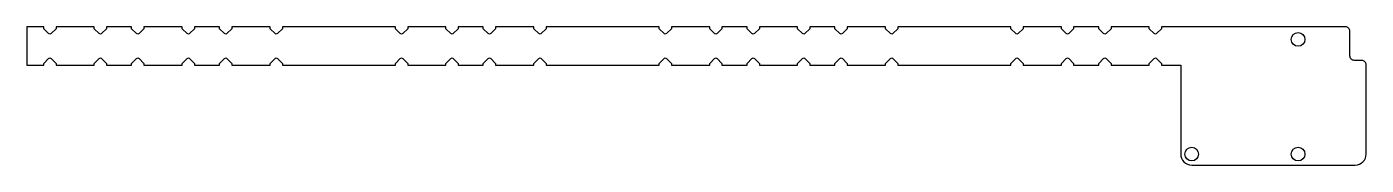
# Model space of a CAD drawing. Header units: millimetres. Extents: x -290 to 15, y -74 to -42.
import ezdxf

# ---------------------------------------------------------------- set-up
doc = ezdxf.new("R2010")
doc.units = ezdxf.units.MM
doc.layers.get('0').update_dxf_attribs({"linetype": 'CONTINUOUS'})

msp = doc.modelspace()

# ---------------------------------------------------------------- linework, layer by layer
msp.add_lwpolyline([(14.7, -50.75, 0.414214), (13.7, -49.75), (12, -49.75, -0.414214), (11, -48.75), (11, -43.15, 0.414214), (10, -42.15), (-31.85, -42.15), (-31.85, -42.56), (-32.97, -43.68, -0.414214), (-33.53, -43.68), (-34.65, -42.56), (-34.65, -42.15), (-43.35, -42.15), (-43.35, -42.56), (-44.47, -43.68, -0.414214), (-45.03, -43.68), (-46.15, -42.56), (-46.15, -42.15), (-51.85, -42.15), (-51.85, -42.56), (-52.97, -43.68, -0.414214), (-53.53, -43.68), (-54.65, -42.56), (-54.65, -42.15), (-63.35, -42.15), (-63.35, -42.56), (-64.47, -43.68, -0.414214), (-65.03, -43.68), (-66.15, -42.56), (-66.15, -42.15), (-91.85, -42.15), (-91.85, -42.56), (-92.97, -43.68, -0.414214), (-93.53, -43.68), (-94.65, -42.56), (-94.65, -42.15), (-103.35, -42.15), (-103.35, -42.56), (-104.47, -43.68, -0.414214), (-105.03, -43.68), (-106.15, -42.56), (-106.15, -42.15), (-111.85, -42.15), (-111.85, -42.56), (-112.97, -43.68, -0.414214), (-113.53, -43.68), (-114.65, -42.56), (-114.65, -42.15), (-123.35, -42.15), (-123.35, -42.56), (-124.47, -43.68, -0.414214), (-125.03, -43.68), (-126.15, -42.56), (-126.15, -42.15), (-131.85, -42.15), (-131.85, -42.56), (-132.97, -43.68, -0.414214), (-133.53, -43.68), (-134.65, -42.56), (-134.65, -42.15), (-143.35, -42.15), (-143.35, -42.56), (-144.47, -43.68, -0.414214), (-145.03, -43.68), (-146.15, -42.56), (-146.15, -42.15), (-171.85, -42.15), (-171.85, -42.56), (-172.97, -43.68, -0.414214), (-173.53, -43.68), (-174.65, -42.56), (-174.65, -42.15), (-183.35, -42.15), (-183.35, -42.56), (-184.47, -43.68, -0.414214), (-185.03, -43.68), (-186.15, -42.56), (-186.15, -42.15), (-191.85, -42.15), (-191.85, -42.56), (-192.97, -43.68, -0.414214), (-193.53, -43.68), (-194.65, -42.56), (-194.65, -42.15), (-203.35, -42.15), (-203.35, -42.56), (-204.47, -43.68, -0.414214), (-205.03, -43.68), (-206.15, -42.56), (-206.15, -42.15), (-231.85, -42.15), (-231.85, -42.56), (-232.97, -43.68, -0.414214), (-233.53, -43.68), (-234.65, -42.56), (-234.65, -42.15), (-243.35, -42.15), (-243.35, -42.56), (-244.47, -43.68, -0.414214), (-245.03, -43.68), (-246.15, -42.56), (-246.15, -42.15), (-251.85, -42.15), (-251.85, -42.56), (-252.97, -43.68, -0.414214), (-253.53, -43.68), (-254.65, -42.56), (-254.65, -42.15), (-263.35, -42.15), (-263.35, -42.56), (-264.47, -43.68, -0.414214), (-265.03, -43.68), (-266.15, -42.56), (-266.15, -42.15), (-271.85, -42.15), (-271.85, -42.56), (-272.97, -43.68, -0.414214), (-273.53, -43.68), (-274.65, -42.56), (-274.65, -42.15), (-283.35, -42.15), (-283.35, -42.56), (-284.47, -43.68, -0.414214), (-285.03, -43.68), (-286.15, -42.56), (-286.15, -42.15), (-290, -42.15), (-290, -50.85), (-286.15, -50.85), (-286.15, -50.44), (-285.03, -49.32, -0.414214), (-284.47, -49.32), (-283.35, -50.44), (-283.35, -50.85), (-274.65, -50.85), (-274.65, -50.44), (-273.53, -49.32, -0.414214), (-272.97, -49.32), (-271.85, -50.44), (-271.85, -50.85), (-266.15, -50.85), (-266.15, -50.44), (-265.03, -49.32, -0.414214), (-264.47, -49.32), (-263.35, -50.44), (-263.35, -50.85), (-254.65, -50.85), (-254.65, -50.44), (-253.53, -49.32, -0.414214), (-252.97, -49.32), (-251.85, -50.44), (-251.85, -50.85), (-246.15, -50.85), (-246.15, -50.44), (-245.03, -49.32, -0.414214), (-244.47, -49.32), (-243.35, -50.44), (-243.35, -50.85), (-234.65, -50.85), (-234.65, -50.44), (-233.53, -49.32, -0.414214), (-232.97, -49.32), (-231.85, -50.44), (-231.85, -50.85), (-206.15, -50.85), (-206.15, -50.44), (-205.03, -49.32, -0.414214), (-204.47, -49.32), (-203.35, -50.44), (-203.35, -50.85), (-194.65, -50.85), (-194.65, -50.44), (-193.53, -49.32, -0.414214), (-192.97, -49.32), (-191.85, -50.44), (-191.85, -50.85), (-186.15, -50.85), (-186.15, -50.44), (-185.03, -49.32, -0.414214), (-184.47, -49.32), (-183.35, -50.44), (-183.35, -50.85), (-174.65, -50.85), (-174.65, -50.44), (-173.53, -49.32, -0.414214), (-172.97, -49.32), (-171.85, -50.44), (-171.85, -50.85), (-146.15, -50.85), (-146.15, -50.44), (-145.03, -49.32, -0.414214), (-144.47, -49.32), (-143.35, -50.44), (-143.35, -50.85), (-134.65, -50.85), (-134.65, -50.44), (-133.53, -49.32, -0.414214), (-132.97, -49.32), (-131.85, -50.44), (-131.85, -50.85), (-126.15, -50.85), (-126.15, -50.44), (-125.03, -49.32, -0.414214), (-124.47, -49.32), (-123.35, -50.44), (-123.35, -50.85), (-114.65, -50.85), (-114.65, -50.44), (-113.53, -49.32, -0.414214), (-112.97, -49.32), (-111.85, -50.44), (-111.85, -50.85), (-106.15, -50.85), (-106.15, -50.44), (-105.03, -49.32, -0.414214), (-104.47, -49.32), (-103.35, -50.44), (-103.35, -50.85), (-94.65, -50.85), (-94.65, -50.44), (-93.53, -49.32, -0.414214), (-92.97, -49.32), (-91.85, -50.44), (-91.85, -50.85), (-66.15, -50.85), (-66.15, -50.44), (-65.03, -49.32, -0.414214), (-64.47, -49.32), (-63.35, -50.44), (-63.35, -50.85), (-54.65, -50.85), (-54.65, -50.44), (-53.53, -49.32, -0.414214), (-52.97, -49.32), (-51.85, -50.44), (-51.85, -50.85), (-46.15, -50.85), (-46.15, -50.44), (-45.03, -49.32, -0.414214), (-44.47, -49.32), (-43.35, -50.44), (-43.35, -50.85), (-34.65, -50.85), (-34.65, -50.44), (-33.53, -49.32, -0.414214), (-32.97, -49.32), (-31.85, -50.44), (-31.85, -50.85), (-27.5, -50.85), (-27.5, -71, 0.414214), (-25, -73.5), (12.2, -73.5, 0.414214), (14.7, -71)], format="xyb", close=True)
for centre in [(-0.8, -45), (-25, -71), (-0.8, -71)]:
    msp.add_circle(centre, 1.55)

doc.saveas('drawing.dxf')
